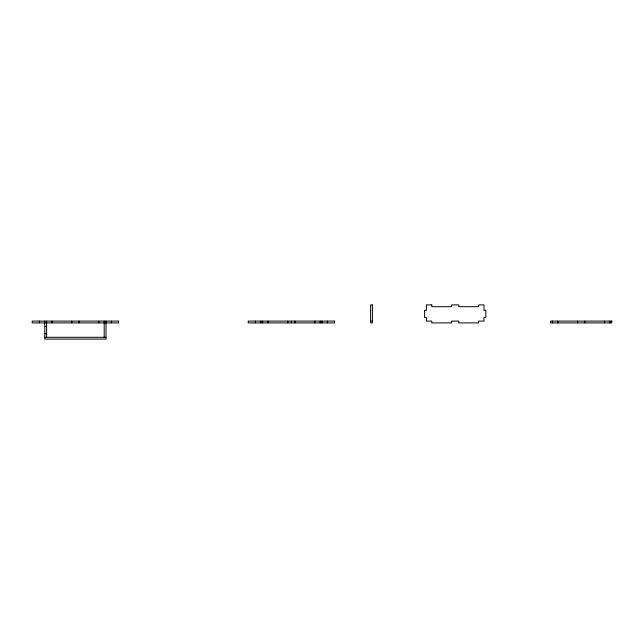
<?xml version="1.0" encoding="UTF-8"?>
<svg xmlns="http://www.w3.org/2000/svg" width="644" height="644" viewBox="0 0 644 644"><rect width="100%" height="100%" fill="white"/><g stroke="black" fill="none" stroke-linecap="round" stroke-linejoin="round"><path stroke-width="0.97" d="M370.598 321.098L372.401 321.098M44.798 326.5L46.601 326.5M44.798 333.697L46.601 333.697M44.798 337.303L106.002 337.303M609.997 321.098L609.997 322.902M604.603 321.098L604.603 322.902M584.8 321.098L584.8 322.902M577.604 321.098L577.604 322.902M557.801 321.098L557.801 322.902M552.399 321.098L552.399 322.902M327.402 321.098L327.402 322.902M322 321.098L322 322.902M320.197 321.098L320.197 322.902M314.803 321.098L314.803 322.902M295 321.098L295 322.902M291.402 321.098L291.402 322.902M287.804 321.098L287.804 322.902M268.001 321.098L268.001 322.902M262.599 321.098L262.599 322.902M260.804 321.098L260.804 322.902M255.402 321.098L255.402 322.902M111.404 321.098L111.404 322.902M106.002 321.098L106.002 339.098L44.798 339.098L44.798 321.098M104.199 321.098L104.199 337.303M98.798 321.098L98.798 322.902M79.003 321.098L79.003 322.902M71.798 321.098L71.798 322.902M52.003 321.098L52.003 322.902M46.601 321.098L46.601 337.303M39.397 321.098L39.397 322.902M372.401 304.902L370.598 304.902L370.598 322.902L372.401 322.902L372.401 304.902M431.802 304.902L426.4 304.902L426.4 310.303L424.597 310.303L424.597 317.5L426.4 317.5L426.4 321.098L431.802 321.098L431.802 322.902L451.597 322.902L451.597 321.098L458.802 321.098L458.802 322.902L478.597 322.902L478.597 321.098L483.998 321.098L483.998 317.5L485.801 317.5L485.801 310.303L483.998 310.303L483.998 304.902L478.597 304.902L478.597 306.697L458.802 306.697L458.802 304.902L451.597 304.902L451.597 306.697L431.802 306.697L431.802 304.902M118.601 321.098L32.2 321.098L32.2 322.902L118.601 322.902L118.601 321.098M334.598 321.098L248.198 321.098L248.198 322.902L334.598 322.902L334.598 321.098M611.8 321.098L550.604 321.098L550.604 322.902L611.8 322.902L611.8 321.098"/></g></svg>
